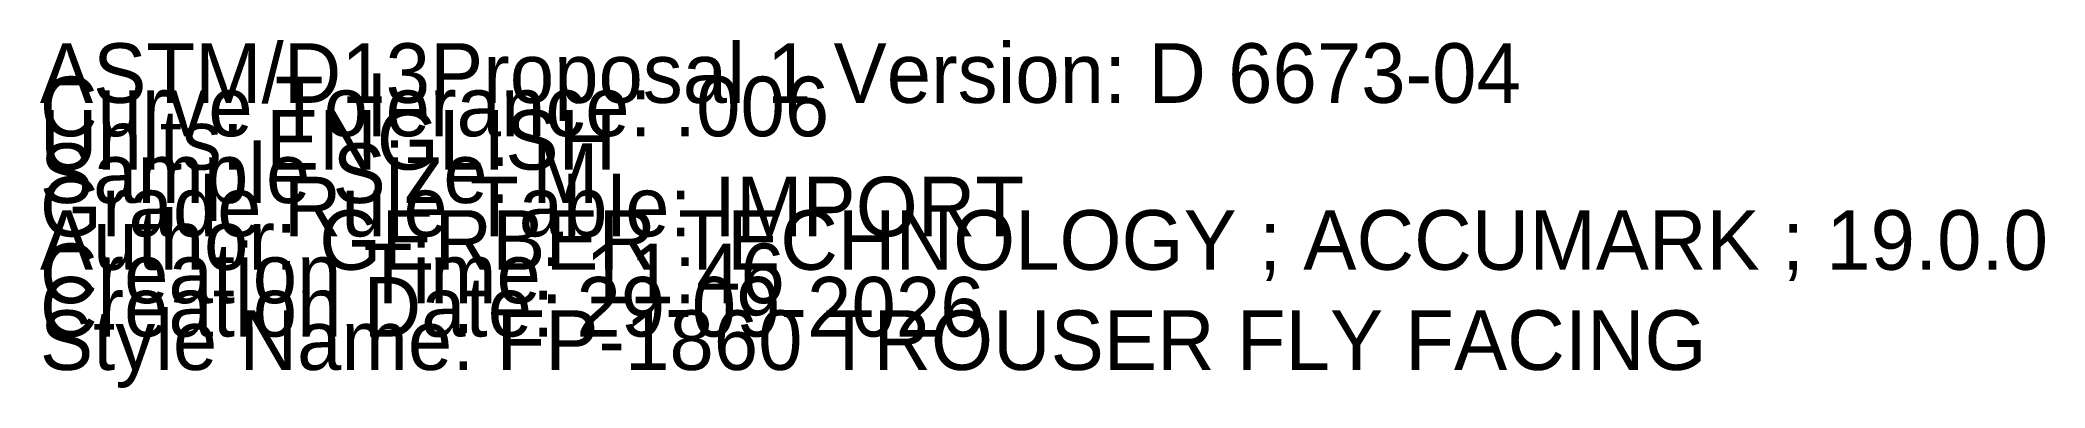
# Model space of a CAD drawing. Extents: x 0 to 67.4, y -47.7 to 1.4.
# Drawn here: x 0 to 8.4, y -0.08 to 1.38 of the extents above; entities outside this region: 1.
import ezdxf

# ---------------------------------------------------------------- set-up
doc = ezdxf.new("R2010")
doc.units = 0

# ---------------------------------------------------------------- blocks, each defined once
blk = doc.blocks.new('FP-1860 TROUSER FLY FACING_M')
at = {"layer": '1'}
for points in [[(57.5167, -44.6675), (64.6876, -44.5238)], [(64.6876, -44.5238), (64.7351, -46.5454), (64.7351, -46.5454), (64.7583, -47.5305)], [(55.8961, -47.7142), (55.8993, -47.0759), (55.9008, -46.88), (55.9024, -46.7175), (55.9044, -46.5831), (55.907, -46.4717), (55.9103, -46.3779), (55.9146, -46.2969), (55.92, -46.2243), (55.9289, -46.1344), (55.9504, -46.0435), (55.9663, -45.9772), (55.9834, -45.909), (56.0017, -45.8399), (56.0215, -45.7703), (56.0434, -45.6995), (56.0678, -45.6285), (56.095, -45.557), (56.1259, -45.4852), (56.161, -45.4134), (56.201, -45.3419), (56.2464, -45.2717), (56.2984, -45.2026), (56.3566, -45.1371), (56.4174, -45.0787), (56.4812, -45.0265), (56.5467, -44.98), (56.6141, -44.9387), (56.6817, -44.9025), (56.7501, -44.8703), (56.8188, -44.8418), (56.8871, -44.8167), (56.9557, -44.7942), (57.024, -44.7742), (57.0915, -44.7562), (57.1588, -44.7398), (57.2258, -44.7248), (57.2917, -44.711), (57.3567, -44.6979), (57.4212, -44.6855), (57.5167, -44.6675)], [(64.7583, -47.5305), (55.8961, -47.7142)]]:
    blk.add_lwpolyline(points, dxfattribs=at)
at = {"layer": '14'}
for points in [[(57.5574, -45.0604), (64.3032, -44.9252)], [(64.3032, -44.9252), (64.3415, -46.5546), (64.3415, -46.5546), (64.3554, -47.145)], [(56.2918, -47.3122), (56.293, -47.0783), (56.2944, -46.8833), (56.296, -46.7224), (56.298, -46.5906), (56.3005, -46.4832), (56.3036, -46.3952), (56.3075, -46.3218), (56.3122, -46.2581), (56.318, -46.1994), (56.3333, -46.1349), (56.3487, -46.0708), (56.3646, -46.0071), (56.3813, -45.9442), (56.3989, -45.8823), (56.4177, -45.8216), (56.438, -45.7624), (56.4599, -45.7049), (56.4838, -45.6494), (56.5098, -45.5961), (56.5383, -45.5453), (56.5694, -45.4972), (56.6034, -45.452), (56.6406, -45.4101), (56.6788, -45.3734), (56.72, -45.3397), (56.7637, -45.3087), (56.81, -45.2803), (56.8586, -45.2543), (56.9093, -45.2304), (56.962, -45.2086), (57.0164, -45.1886), (57.0725, -45.1702), (57.13, -45.1533), (57.1887, -45.1377), (57.2485, -45.1231), (57.3092, -45.1095), (57.3707, -45.0966), (57.4326, -45.0842), (57.4949, -45.0722), (57.5574, -45.0604)], [(64.3554, -47.145), (56.2918, -47.3122)]]:
    blk.add_lwpolyline(points, dxfattribs=at)
at = {"layer": '2'}
for p in [(64.6876, -44.5238), (64.6876, -44.5238), (57.5167, -44.6675), (57.5167, -44.6675), (64.3032, -44.9252), (64.3032, -44.9252), (57.5574, -45.0604), (57.5574, -45.0604), (56.7803, -46.1187), (63.8669, -46.1187), (55.9289, -46.1344), (56.318, -46.1994), (64.7351, -46.5454), (64.3415, -46.5546), (64.3415, -46.5546), (56.2918, -46.7217), (64.3554, -47.145), (64.3554, -47.145), (56.2918, -47.3122), (56.2918, -47.3122), (64.7583, -47.5305), (64.7583, -47.5305), (55.8961, -47.7142), (55.8961, -47.7142)]:
    blk.add_point(p, dxfattribs=at)
at = {"layer": '3'}
for p in [(57.3567, -44.6979), (57.4212, -44.6855), (57.024, -44.7742), (57.0915, -44.7562), (57.1588, -44.7398), (57.2258, -44.7248), (57.2917, -44.711), (56.8188, -44.8418), (56.8871, -44.8167), (56.9557, -44.7942), (56.6141, -44.9387), (56.6817, -44.9025), (56.7501, -44.8703), (56.4812, -45.0265), (56.5467, -44.98), (56.4174, -45.0787), (57.3092, -45.1095), (57.3707, -45.0966), (57.4326, -45.0842), (57.4949, -45.0722), (56.2984, -45.2026), (56.3566, -45.1371), (57.0164, -45.1886), (57.0725, -45.1702), (57.13, -45.1533), (57.1887, -45.1377), (57.2485, -45.1231), (56.2464, -45.2717), (56.81, -45.2803), (56.8586, -45.2543), (56.9093, -45.2304), (56.962, -45.2086), (56.201, -45.3419), (56.72, -45.3397), (56.7637, -45.3087), (56.161, -45.4134), (56.6034, -45.452), (56.6406, -45.4101), (56.6788, -45.3734), (56.1259, -45.4852), (56.5694, -45.4972), (56.095, -45.557), (56.5098, -45.5961), (56.5383, -45.5453), (56.0434, -45.6995), (56.0678, -45.6285), (56.4599, -45.7049), (56.4838, -45.6494), (56.0215, -45.7703), (56.438, -45.7624), (56.0017, -45.8399), (56.4177, -45.8216), (55.9834, -45.909), (56.3813, -45.9442), (56.3989, -45.8823), (55.9504, -46.0435), (55.9663, -45.9772), (56.3646, -46.0071), (56.3487, -46.0708), (56.3333, -46.1349), (55.92, -46.2243), (56.3122, -46.2581), (55.9103, -46.3779), (55.9146, -46.2969), (56.3075, -46.3218), (56.3036, -46.3952), (55.907, -46.4717), (56.3005, -46.4832), (64.7351, -46.5454), (55.9044, -46.5831), (56.298, -46.5906), (64.3415, -46.5546), (55.9024, -46.7175), (56.296, -46.7224), (55.9008, -46.88), (56.2944, -46.8833), (55.8993, -47.0759), (56.293, -47.0783)]:
    blk.add_point(p, dxfattribs=at)
at = {"layer": '5'}
blk.add_line((56.7803, -46.1187), (63.8669, -46.1187), dxfattribs=at)
at = {"layer": '7'}
blk.add_line((56.7803, -46.1187), (63.8669, -46.1187), dxfattribs=at)
at = {"layer": '8'}
blk.add_line((64.3415, -46.5546), (56.2918, -46.7217), dxfattribs=at)
at = {"layer": '84'}
for points in [[(57.5167, -44.6675), (64.6876, -44.5238)], [(64.6876, -44.5238), (64.7351, -46.5454), (64.7351, -46.5454), (64.7583, -47.5305)], [(55.8961, -47.7142), (55.8993, -47.0759), (55.9008, -46.88), (55.9024, -46.7175), (55.9044, -46.5831), (55.907, -46.4717), (55.9103, -46.3779), (55.9146, -46.2969), (55.92, -46.2243), (55.9289, -46.1344), (55.9504, -46.0435), (55.9663, -45.9772), (55.9834, -45.909), (56.0017, -45.8399), (56.0215, -45.7703), (56.0434, -45.6995), (56.0678, -45.6285), (56.095, -45.557), (56.1259, -45.4852), (56.161, -45.4134), (56.201, -45.3419), (56.2464, -45.2717), (56.2984, -45.2026), (56.3566, -45.1371), (56.4174, -45.0787), (56.4812, -45.0265), (56.5467, -44.98), (56.6141, -44.9387), (56.6817, -44.9025), (56.7501, -44.8703), (56.8188, -44.8418), (56.8871, -44.8167), (56.9557, -44.7942), (57.024, -44.7742), (57.0915, -44.7562), (57.1588, -44.7398), (57.2258, -44.7248), (57.2917, -44.711), (57.3567, -44.6979), (57.4212, -44.6855), (57.5167, -44.6675)], [(64.7583, -47.5305), (55.8961, -47.7142)]]:
    blk.add_lwpolyline(points, dxfattribs=at)
at = {"layer": '85'}
blk.add_lwpolyline([(64.3415, -46.5546), (56.2918, -46.7217)], dxfattribs=at)
at = {"layer": '87'}
for points in [[(57.5574, -45.0604), (64.3032, -44.9252)], [(64.3032, -44.9252), (64.3415, -46.5546), (64.3415, -46.5546), (64.3554, -47.145)], [(56.2918, -47.3122), (56.293, -47.0783), (56.2944, -46.8833), (56.296, -46.7224), (56.298, -46.5906), (56.3005, -46.4832), (56.3036, -46.3952), (56.3075, -46.3218), (56.3122, -46.2581), (56.318, -46.1994), (56.3333, -46.1349), (56.3487, -46.0708), (56.3646, -46.0071), (56.3813, -45.9442), (56.3989, -45.8823), (56.4177, -45.8216), (56.438, -45.7624), (56.4599, -45.7049), (56.4838, -45.6494), (56.5098, -45.5961), (56.5383, -45.5453), (56.5694, -45.4972), (56.6034, -45.452), (56.6406, -45.4101), (56.6788, -45.3734), (56.72, -45.3397), (56.7637, -45.3087), (56.81, -45.2803), (56.8586, -45.2543), (56.9093, -45.2304), (56.962, -45.2086), (57.0164, -45.1886), (57.0725, -45.1702), (57.13, -45.1533), (57.1887, -45.1377), (57.2485, -45.1231), (57.3092, -45.1095), (57.3707, -45.0966), (57.4326, -45.0842), (57.4949, -45.0722), (57.5574, -45.0604)], [(64.3554, -47.145), (56.2918, -47.3122)]]:
    blk.add_lwpolyline(points, dxfattribs=at)
at = {"layer": '1'}
for s, p in [('SIZE: M', (60.3272, -45.559)), ('CATEGORY: PATTERN_3486354', (60.3272, -45.699)), ('ANNOTATION', (60.3272, -45.839)), ('Quantity: 1,0', (60.3272, -45.979)), ('Piece Name: FP-1860 TROUSER FLY FACING', (60.3272, -46.119))]:
    blk.add_text(s, height=0.25, dxfattribs=at).set_placement(p)
at = {"layer": '8'}
blk.add_text('NM', height=0.25, dxfattribs=at).set_placement((64.3415, -46.5546))
at = {"layer": '85'}
blk.add_text('NM', height=0.25, dxfattribs=at).set_placement((64.3415, -46.5546))

msp = doc.modelspace()

# ---------------------------------------------------------------- block references
at = {"layer": '1'}
msp.add_blockref('FP-1860 TROUSER FLY FACING_M', (0, 0), dxfattribs=at)

# ---------------------------------------------------------------- texts
for s, p in [('ASTM/D13Proposal 1 Version: D 6673-04', (0, 1.12)), ('Curve Tolerance: .006', (0, 0.98)), ('Units: ENGLISH', (0, 0.84)), ('Sample Size: M', (0, 0.7)), ('Grade Rule Table: IMPORT', (0, 0.56)), ('Author: GERBER TECHNOLOGY ; ACCUMARK ; 19.0.0', (0, 0.42)), ('Creation Time: 11:46', (0, 0.28)), ('Creation Date: 29-09-2026', (0, 0.14)), ('Style Name: FP-1860 TROUSER FLY FACING', (0, 0))]:
    msp.add_text(s, height=0.25, dxfattribs=at).set_placement(p)

doc.saveas('drawing.dxf')
